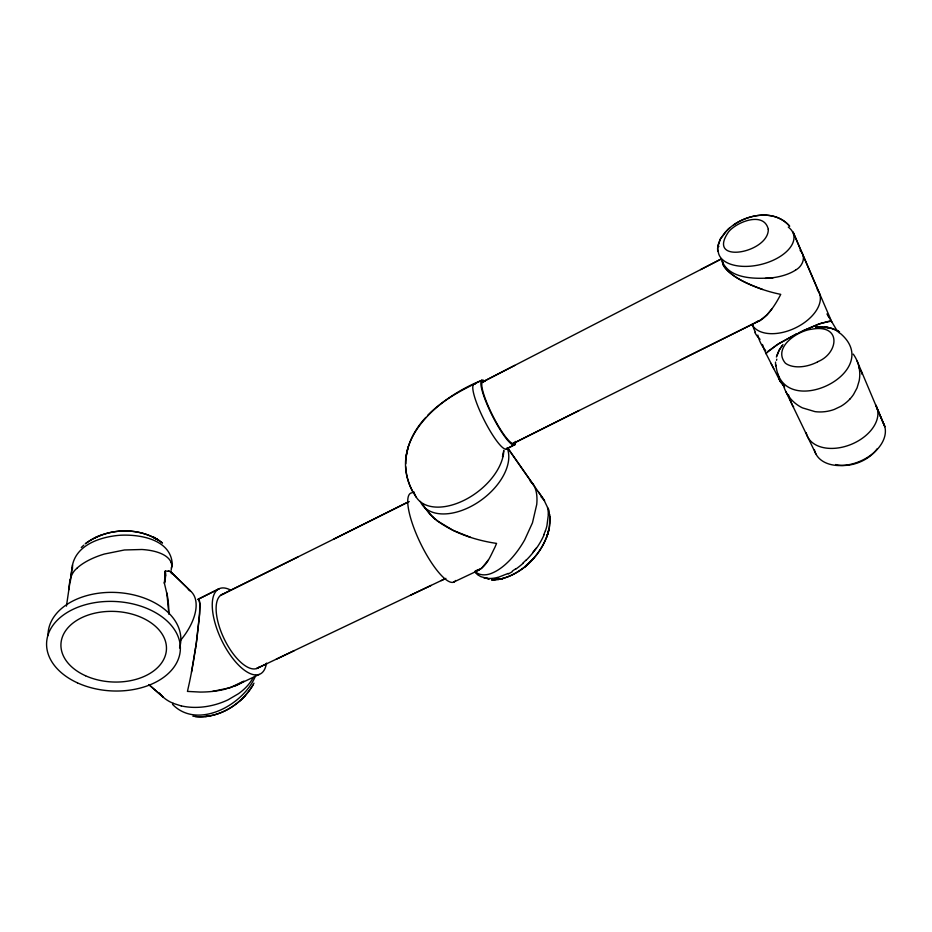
<?xml version="1.0" encoding="UTF-8"?>
<svg xmlns="http://www.w3.org/2000/svg" width="932" height="932" viewBox="0 0 932 932"><rect width="100%" height="100%" fill="white"/><g stroke="black" fill="none" stroke-linecap="round" stroke-linejoin="round"><path stroke-width="1.4" d="M766.232 353.822L766.267 353.566A72.906 6.431 -26.5 0 1 766.582 352.937L776.938 344.793L796.511 333.901M775.937 364.925C781.249 422.662 886.157 372.299 840.384 333.47M405.816 463.693C405.641 446.323 414.158 429.873 425.831 417.408M717.64 250.708L717.768 246.607M549.962 523.598L549.752 514.464M171.348 568.077A49.384 27.517 -4.5 0 0 172.199 563.056C169.95 539.057 139.357 534.129 119.774 535.271C101.297 536.762 77.007 544.241 72.51 564.92L70.354 581.405M503.478 453.931L503.804 450.389L502.523 456.925L503.478 453.931A51.609 31.036 -36.7 0 1 460.082 502.15A51.609 31.036 -36.7 0 1 413.925 491.886M72.51 564.92L72.463 568.835M68.863 589.7C69.364 582.057 70.459 573.518 76.832 568.357M66.44 606.115L70.424 579.04M70.925 575.673L72.148 567.367M259.271 674.418L235.377 685.766L224.472 689.342A78.684 56.246 10.5 0 1 212.589 691.404A87.165 62.013 10.4 0 1 200.147 692.068L187.449 691.416L189.452 682.399A86.688 7.642 -82.3 0 0 191.491 672.158L196.268 643.453A54.126 4.87 -82.4 0 0 196.803 639.597L199.227 618.3A35.078 3.204 -82.4 0 0 199.565 613.92L199.832 603.819A36.989 3.378 -82.4 0 0 199.728 602.188L199.168 599.544L198.167 599.218A59.52 5.406 -82.5 0 0 197.91 599.474M195.51 648.544L193.541 660.8A78.428 6.943 -82.4 0 1 191.491 672.147M717.803 246.735L720.518 238.639L725.632 231.719M406.037 456.82L408.158 447.01M549.764 524.565C547.678 541.236 537.659 555.81 525.147 566.563L524.798 566.889C515.198 574.252 503.909 580.1 491.513 579.937L502.989 578.586L492.539 579.844M776.519 360.3L776.787 359.158M546.804 536.983L548.773 529.97C542.82 553.981 522.433 574.986 497.851 579.611M547.177 535.69L549.286 528.293L549.95 516.363M171.139 570.291L171.896 565.724L171.185 562.462M776.391 357.038L779.408 349.71L782.181 345.562M717.978 245.314L720.063 239.512L726.96 230.414M255.718 675.374C244.464 704.406 197.77 730.432 172.536 704.371M776.589 356.245L778.942 350.56L782.973 344.56M545.395 530.716L543.822 534.665M253.982 683.179C242.763 703.823 219.137 718.875 195.254 716.545M488.252 560.12L481.401 568.532L475.809 570.699A52.076 15.017 -81.8 0 0 476.695 570.733A54.149 15.623 -81.9 0 0 477.033 570.71C486.609 566.982 490.43 556.043 494.81 547.515A97.312 27.727 -81.3 0 0 496.57 543.379A97.231 57.143 21 0 1 491.001 542.506C472.303 539.069 453.872 532.615 438.285 521.547A54.813 32.993 20.9 0 1 437.376 520.883L429.908 514.301L424.596 507.334A37.105 22.543 20.5 0 1 423.163 504.48M252.887 685.253C240.829 705.408 216.702 719.923 192.842 716.149M536.075 548.284L532.953 552.443A50.188 28.962 -50.7 0 0 536.191 548.354M722.51 261.24A28.845 11.801 23.5 0 0 722.475 261.659L723.477 265.445A26.224 10.741 23.5 0 0 724.793 267.542A27.086 11.091 23.5 0 0 726.599 269.686A28.822 11.79 23.5 0 0 728.847 271.853A31.222 12.757 23.5 0 0 731.492 274.02A34.263 13.968 23.6 0 0 734.404 276.117A37.699 15.343 23.6 0 0 737.562 278.144A41.567 16.881 23.6 0 0 740.893 280.078A45.482 18.43 23.6 0 0 744.365 281.907A49.967 20.189 23.6 0 0 748.827 284.05A54.767 22.065 23.6 0 0 753.394 286.042A61.372 24.64 23.5 0 0 762.632 289.491A69.737 27.867 23.5 0 0 780.736 294.361A70.948 31.001 -75.2 0 1 771.766 309.121L766.954 314.876A55.407 24.442 -75.4 0 1 764.508 317.241A50.433 22.31 -75.4 0 1 762.061 319.187A45.796 20.294 -75.5 0 1 760.116 320.422L680.278 360.055M525.974 560.19L522.899 563.079M239.839 700.911L245.535 695.342M427.555 415.497C442.653 399.781 462.272 389.762 481.646 380.396M726.424 230.926L729.733 227.851M81.282 547.503L83.787 545.185M727.706 229.645C743.678 214.628 773.595 207.848 789.649 226.185M85.196 543.88C106.9 527.395 140.138 526.254 162.156 542.739M85.872 543.321C107.751 527.395 140.72 526.347 162.483 543.007M515.676 568.846L512.367 571.036M795.567 270.059C802.592 266.529 806.693 256.428 800.122 250.463M212.589 691.404L230.088 687.746L243.869 681.106M514.091 442.945L758.194 321.319A41.765 18.547 -75.6 0 0 760.116 320.41L766.954 314.876A62.269 27.354 -75.3 0 0 771.766 309.109M733.507 224.962C749.479 213.731 775.424 209.665 789.532 226.057M817.527 361.791C838.718 353.612 842.085 323.451 811.481 329.241C797.186 330.895 772.407 347.787 785.385 363.189A29.02 17.906 -24.2 0 0 817.597 361.907M508.255 573.401L497.49 577.619M514.965 444.517L506.321 449.014L514.93 444.564M481.681 380.361C439.485 397.102 386.116 440.754 412.55 491.385M700.619 269.639L720.518 259.352M721.088 259.061L482.531 382.003L514.767 365.402M198.656 599.055L219.183 588.721L198.167 599.218A54.219 4.928 -82.5 0 1 198.656 599.055L199.832 603.819A35.09 3.204 -82.4 0 1 199.867 606.557A33.983 3.099 -82.4 0 1 199.565 613.932L196.268 643.453A58.436 5.242 -82.4 0 1 195.51 648.544M579.191 410.453L513.579 443.352M333.842 539.104L408.787 501.591M797.128 333.598L779.28 343.349L768.003 351.282A69.574 6.151 -26.5 0 0 766.558 352.948M222.026 594.476L298.112 556.87M220.511 595.42L408.973 501.719M798.34 332.992L800.763 331.827M441.162 580.648L445.88 578.376M276.268 659.227L294.291 650.606M445.356 578.609L256.673 668.524L266.936 663.666M410.581 595.198L431.132 585.436M453.418 582.209L479.467 569.871M758.194 321.319L756.318 321.843A37.793 16.799 -75.7 0 0 758.194 321.319L760.116 320.422M100.341 535.399L94.4 537.985M205.669 716.591L210.667 715.718L206.834 716.393M721.566 259.795C728.346 279.495 755.887 279.157 773.141 277.678A43.722 22.613 0.9 0 0 795.625 270.082M815.733 327.155C823.9 326.2 832.544 327.447 839.569 331.932L835.806 329.881M815.791 327.144L830.039 327.889L837.612 330.837M773.082 277.678L773.141 277.678A44.759 23.137 0.8 0 1 765.3 278.388M831.659 321.68L831.589 321.482A70.937 6.361 -26.2 0 0 831.204 321.179L821.232 323.159L801.974 331.233L817.69 324.452L829.573 321.027A67.861 6.081 -26.2 0 1 831.216 321.179L831.519 321.645M171.069 572.05L190.582 591.098L170.428 571.619A88.889 11.312 -22.8 0 0 169.111 571.223L165.267 571.06A50.142 25.98 -45.3 0 1 164.393 583.257L167.434 596.037A85.849 76.389 81.7 0 1 168.343 602.864A78.731 70.156 81.7 0 1 168.762 612.872A68.945 61.547 81.5 0 1 168.727 614.13M824.983 327.039L830.039 327.889M829.934 327.878L826.008 327.155M486.737 578.411L489.288 578.947L481.04 576.722A48.918 27.913 -52.7 0 1 478.256 575.009L476.415 573.331M168.354 571.118L170.428 571.619A81.212 10.357 -22.9 0 1 171.418 572.597A70.692 9.029 -22.9 0 1 171.36 573.658M181.309 705.943L173.142 703.345M470.707 537.426L453.255 530.436L437.376 520.883M762.632 289.491C748.547 283.992 732.424 278.47 723.477 265.445A26.224 10.741 23.5 0 1 722.708 263.465A27.098 11.091 23.5 0 1 722.475 261.659M153.931 537.508L152.825 536.925L156.96 539.127M838.928 332.642L839.662 333.039M530.285 481.366L531.263 482.182A45.458 22.589 -64 0 1 536.739 504.433L532.475 522.794L524.693 539.861A58.704 28.927 -64 0 1 492.958 572.714C487.308 575.475 479.572 576.151 474.842 571.281M148.782 684.554L163.112 697.078L149.178 684.869M432.879 517.178L424.596 507.334M170.428 571.619L171.418 572.597M475.437 571.805L477.848 574.729M543.845 499.75L547.585 507.532A17.137 12.57 -13.3 0 1 549.053 515.151M507.474 447.64L544.603 500.775M507.695 448.047L533.756 485.316M538.288 491.723L543.659 499.435M826.94 313.956L829.725 318.348M416.336 497.28C410.068 488.321 406.177 477.627 405.723 466.676M837.647 331.687L831.589 321.482L802.883 254.797M777.952 374.186L779.804 380.582L784.616 386.897L780.422 381.759L766.279 354.067M830.016 318.849L831.286 321.19M771.02 363.363L773.735 368.664M766.092 353.671L764.38 349.861M782.985 383.658A45.761 39.657 -20.1 0 0 785.816 391.522L815.849 453.861M818.459 291.262L793.074 231.998L801.916 252.828M857.16 361.15L884.829 426.705L876.628 406.969M779.804 380.582L778.162 375.526M166.851 592.962L168.762 612.872M717.582 248.052L717.757 251.325M775.517 362.105L775.61 365.88M548.435 514.045L546.933 525.764A48.895 29.195 -50 0 1 545.476 530.716M814.37 449.608A37.152 24.884 -22 0 0 858.593 461.876A37.152 24.884 -22 0 0 883.082 422.534L875.614 404.954A37.606 24.815 -22.4 0 1 850.741 444.564A37.606 24.815 -22.4 0 1 806.203 432.658M877.198 448.781A31.117 20.912 -21.9 0 1 835.585 464.544M785.816 391.522A45.773 39.657 -20.1 0 0 794.623 402.752A43.734 37.921 -20.2 0 0 802.394 407.855L814.987 411.629A37.956 32.981 -20.2 0 0 822.618 411.874A36.266 31.525 -20.2 0 0 834.28 409.439L840.92 406.282A36.266 31.525 -20.2 0 0 850.089 398.849M850.089 398.861A37.723 32.783 -20.3 0 0 853.572 394.411L857.044 387.945L859.176 380.792A43.559 37.863 -20.7 0 0 859.665 371.623A45.54 39.587 -20.9 0 0 853.246 354.102M788.437 394.667A75.247 71.368 -15.3 0 0 793.016 406.422A75.341 3.6 -25.7 0 0 793.621 406.632M858.896 367.511A73.278 70.483 -15.2 0 1 862.17 373.371M862.17 373.371A73.267 3.565 -25.6 0 1 861.646 374M817.294 289.619A37.175 22.077 -25.1 0 1 797.641 326.794A37.175 22.077 -25.1 0 1 751.973 324.418M764.38 349.861A72.708 68.91 -21.7 0 1 762.982 346.133M762.795 345.586A69.364 65.788 -21.9 0 1 762.446 344.502M828.222 315.878A70.844 68.059 -23.8 0 1 829.433 317.847M765.626 350.537A42.488 39.202 -30.1 0 1 757.832 335.077M755.398 331.99A35.626 29.871 -20.3 0 1 752.695 325.152M760.046 339.318A35.824 29.195 -28.4 0 1 754.78 332.293M547.515 507.591A48.173 28.706 -50.3 0 1 548.331 514.103M544.148 534.653A49.547 29.288 -50.3 0 1 536.331 548.424M533.069 552.536A50.654 28.88 -50.7 0 1 526.056 560.318M523.027 563.359A51.295 28.822 -50.6 0 1 515.722 569.149M512.402 571.631A51.598 29.381 -51.1 0 1 508.231 573.984M497.537 577.432A50.852 28.624 -50.9 0 1 486.795 578.318M486.772 578.353A49.85 28.333 -51.9 0 1 483.685 577.712M476.38 573.366A47.8 27.249 -53.9 0 1 474.889 571.619M541.131 496.989A48.685 29.137 -50.5 0 1 543.81 499.785M173.189 703.287A47.637 33.855 -17.9 0 1 159.395 693M181.321 705.908A56.06 39.761 -17.6 0 0 228.154 699.769L238.522 693.676A47.206 33.657 -17.6 0 0 253.248 677.436M455.585 580.485A49.408 13.153 64.1 0 1 421.031 544.393A49.408 13.153 64.1 0 1 412.224 492.783M266.47 663.118A47.322 19.98 64.3 0 1 239.594 666.112A47.322 19.98 64.3 0 1 212.636 611.264A47.322 19.98 64.3 0 1 230.577 590.061M259.667 666.566A40.892 17.265 64.3 0 1 224.612 639.783A40.892 17.265 64.3 0 1 223.727 593.905M235.377 685.766A58.145 42.022 10.9 0 0 239.338 683.867A53.089 38.457 11.1 0 0 243.007 681.688M437.423 520.86A52.774 31.781 20.9 0 1 435.104 519.042M435.034 519.077A49.862 30.115 20.8 0 1 432.844 517.19M507.323 448.385A51.353 31.152 -36.6 0 1 475.728 503.758A51.353 31.152 -36.6 0 1 420.25 501.404M188.357 589.513A48.988 26.562 -45.8 0 1 179.969 641.041M48.033 635.566A66.475 44.713 3.2 0 1 120.741 592.799A66.475 44.713 3.2 0 1 179.55 647.985M171.139 562.474A59.683 25.222 -12.6 0 0 141.92 549.496L124.445 549.973L104.314 554.051A46.134 19.665 -12.6 0 0 76.808 568.357M788.286 227.105A38.678 21.11 -13.8 0 1 766.617 262.836A38.678 21.11 -13.8 0 1 718.176 250.557M718.665 246.794A38.678 21.11 -13.8 0 1 718.84 246.234M507.264 447.803A36.173 6.85 63.3 0 1 484.197 420.122A36.173 6.85 63.3 0 1 475.122 384.31M515.501 441.43A36.232 6.629 63.3 0 1 492.376 415.812A36.232 6.629 63.3 0 1 485.188 381.374M514.441 442.234A34.402 6.291 63.3 0 1 492.76 415.765A34.402 6.291 63.3 0 1 483.894 381.829M768.306 229.365C768.597 253.201 705.606 264.781 728.544 231.905C736.466 221.921 764.077 210.912 768.306 229.365M165.535 575.324L164.393 583.257L165.267 571.06L165.535 575.324M533.966 557.965L524.798 566.889L534.036 557.977M157.59 539.558L153.512 537.251L158.731 540.222L157.59 539.558M85.534 675.758A52.809 35.288 3 0 0 166.432 649.662A52.809 35.288 3 0 0 89.134 614.736A52.809 35.288 3 0 0 85.534 675.758M77.414 682.841A66.941 44.736 3.1 0 0 180.307 650.21A66.941 44.736 3.1 0 0 82.727 605.52A66.941 44.736 3.1 0 0 77.414 682.841"/></g></svg>
